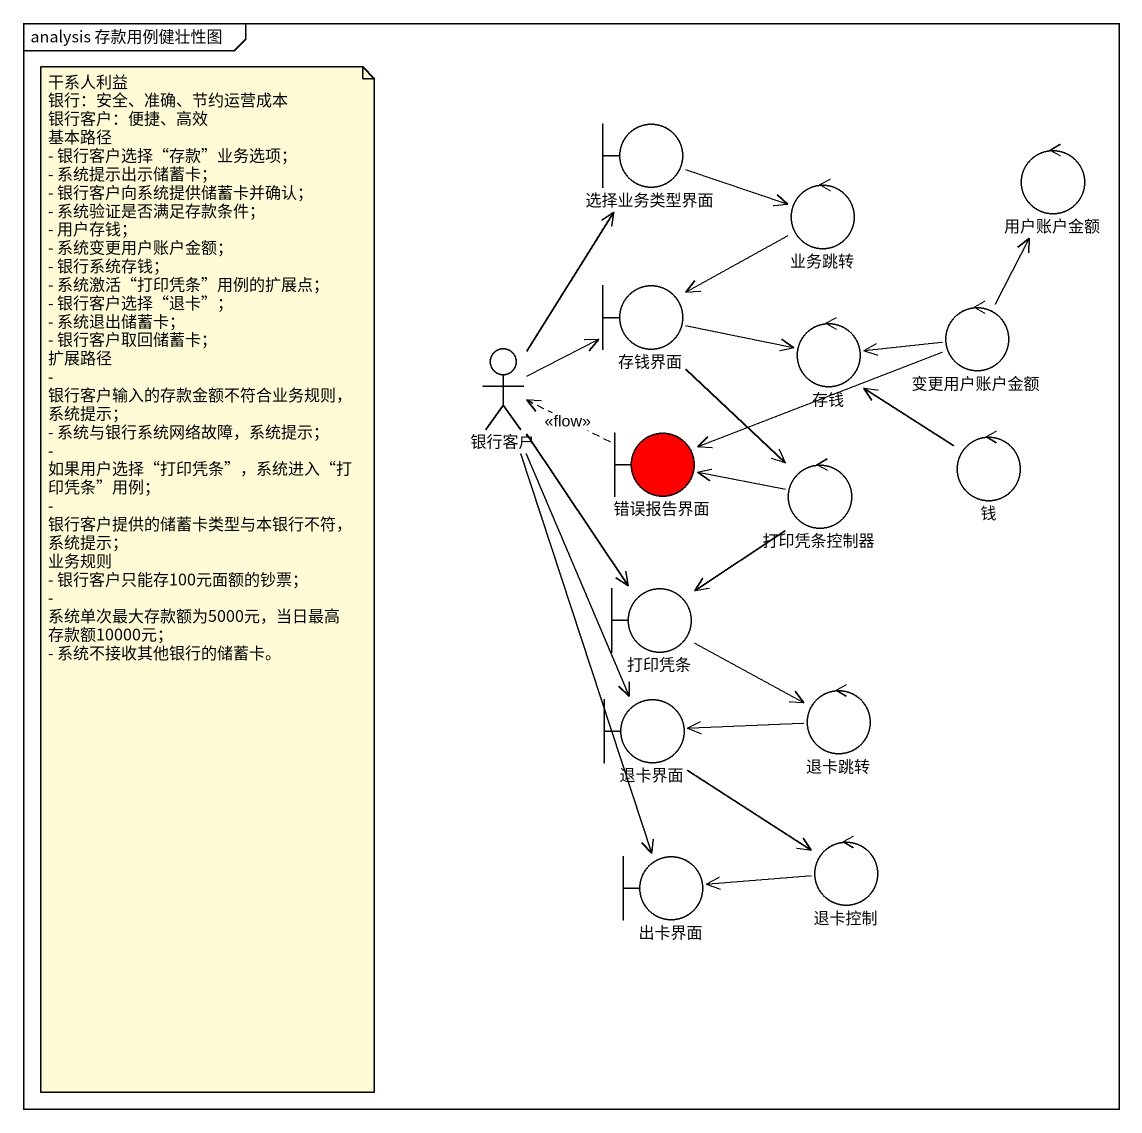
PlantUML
@startuml
mainframe analysis 存款用例健壮性图
boundary 选择业务类型界面
control 用户账户金额
control 业务跳转
boundary 存钱界面
control 变更用户账户金额
actor 银行客户
control 存钱
boundary 错误报告界面 #FF0000
control 钱
control 打印凭条控制器
boundary 打印凭条
boundary 退卡界面
control 退卡跳转
boundary 出卡界面
control 退卡控制
选择业务类型界面 -right-> 业务跳转
业务跳转 -left-> 存钱界面
存钱界面 -right-> 存钱
存钱界面 --> 打印凭条控制器
变更用户账户金额 -up-> 用户账户金额
变更用户账户金额 -left-> 存钱
变更用户账户金额 -left-> 错误报告界面
银行客户 -up-> 选择业务类型界面
银行客户 -right-> 存钱界面
银行客户 --> 打印凭条
银行客户 --> 退卡界面
银行客户 --> 出卡界面
错误报告界面 .left.> 银行客户 : <<flow>>
钱 -up-> 存钱
打印凭条控制器 -left-> 错误报告界面
打印凭条控制器 --> 打印凭条
打印凭条 -right-> 退卡跳转
退卡界面 --> 退卡控制
退卡跳转 -left-> 退卡界面
退卡控制 -left-> 出卡界面
note as N1
  干系人利益
  银行：安全、准确、节约运营成本
  银行客户：便捷、高效
  基本路径
  - 银行客户选择“存款”业务选项；
  - 系统提示出示储蓄卡；
  - 银行客户向系统提供储蓄卡并确认；
  - 系统验证是否满足存款条件；
  - 用户存钱；
  - 系统变更用户账户金额；
  - 银行系统存钱；
  - 系统激活“打印凭条”用例的扩展点；
  - 银行客户选择“退卡”；
  - 系统退出储蓄卡；
  - 银行客户取回储蓄卡；
  扩展路径
  - 银行客户输入的存款金额不符合业务规则，系统提示；
  - 系统与银行系统网络故障，系统提示；
  - 如果用户选择“打印凭条”，系统进入“打印凭条”用例；
  - 银行客户提供的储蓄卡类型与本银行不符，系统提示；
  业务规则
  - 银行客户只能存100元面额的钞票；
  - 系统单次最大存款额为5000元，当日最高存款额10000元；
  - 系统不接收其他银行的储蓄卡。
end note
@enduml
